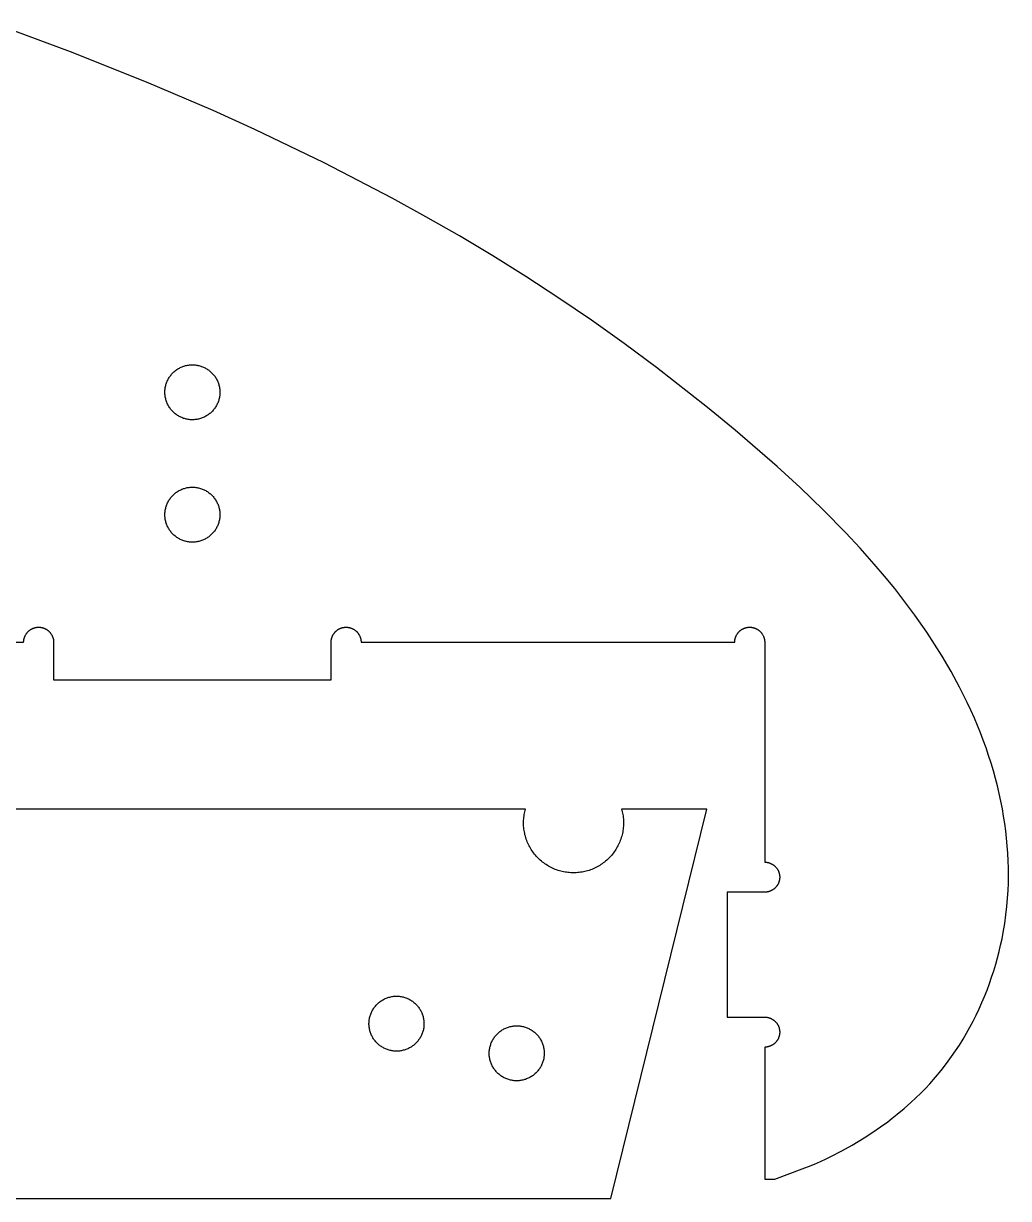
# Model space of a CAD drawing. Header units: millimetres. Extents: x 0 to 2500, y 0 to 1250.
# Drawn here: x 1076 to 1273, y 315.9 to 550.9 of the extents above; entities that cross this region are included whole.
import ezdxf

# ---------------------------------------------------------------- set-up
doc = ezdxf.new("R2010")
doc.units = ezdxf.units.MM
doc.header["$MEASUREMENT"] = 0
doc.layers.add('TAGLIO', color=56, linetype='Continuous', true_color=0x8b8b00)

msp = doc.modelspace()

# ---------------------------------------------------------------- linework, layer by layer
at = {"layer": 'TAGLIO'}
for points in [[(1250.74, 332.76), (1252.12, 333.9), (1253.47, 335.08), (1254.48, 336.01), (1255.46, 336.97), (1256.37, 337.9), (1257.25, 338.84), (1258.41, 340.16), (1259.53, 341.5), (1260.6, 342.89), (1261.63, 344.3), (1262.42, 345.44), (1263.17, 346.59), (1263.9, 347.76), (1264.6, 348.95), (1265.27, 350.15), (1265.91, 351.36), (1266.53, 352.58), (1267.11, 353.82), (1267.67, 355.07), (1268.2, 356.32), (1268.71, 357.59), (1269.18, 358.87), (1269.63, 360.16), (1270.05, 361.45), (1270.45, 362.75), (1270.81, 364.06), (1271.13, 365.32), (1271.43, 366.58), (1271.7, 367.85), (1271.95, 369.12), (1272.25, 370.88), (1272.49, 372.64), (1272.68, 374.31), (1272.83, 375.98), (1272.92, 377.47), (1272.98, 378.97), (1273, 380.46), (1272.99, 381.96), (1272.95, 383.46), (1272.87, 384.96), (1272.76, 386.46), (1272.62, 387.96), (1272.46, 389.43), (1272.26, 390.9), (1272.03, 392.37), (1271.78, 393.83), (1271.48, 395.36), (1271.15, 396.89), (1270.79, 398.41), (1270.4, 399.92), (1269.97, 401.46), (1269.51, 403), (1269.02, 404.52), (1268.51, 406.04), (1267.96, 407.54), (1267.39, 409.03), (1266.8, 410.51), (1266.18, 411.98), (1265.48, 413.55), (1264.75, 415.11), (1263.21, 418.19), (1261.51, 421.32), (1259.71, 424.4), (1258.21, 426.8), (1256.66, 429.16), (1254.24, 432.61), (1252.27, 435.27), (1250.24, 437.88), (1248.21, 440.36), (1246.14, 442.81), (1243.34, 445.96), (1240.46, 449.05), (1235.96, 453.65), (1231.33, 458.11), (1226.73, 462.32), (1218.34, 469.58), (1212.79, 474.15), (1202.58, 482.13), (1196.13, 486.91), (1189.58, 491.56), (1183.05, 496), (1176.45, 500.31), (1169.85, 504.44), (1163.17, 508.44), (1156.48, 512.28), (1149.73, 516.01), (1136.12, 523.08), (1122.22, 529.76), (1113.91, 533.52), (1100.6, 539.21), (1085.39, 545.27), (1070.03, 550.94)], [(1076, 427.17), (1076, 427.23), (1076, 427.3), (1076.01, 427.37), (1076.01, 427.44), (1076.02, 427.5), (1076.03, 427.57), (1076.04, 427.64), (1076.05, 427.71), (1076.06, 427.78), (1076.08, 427.85), (1076.1, 427.92), (1076.12, 427.99), (1076.14, 428.06), (1076.16, 428.13), (1076.18, 428.2), (1076.21, 428.27), (1076.24, 428.34), (1076.27, 428.41), (1076.3, 428.48), (1076.34, 428.54), (1076.37, 428.61), (1076.41, 428.68), (1076.45, 428.74), (1076.49, 428.81), (1076.53, 428.87), (1076.58, 428.93), (1076.62, 429), (1076.67, 429.06), (1076.72, 429.12), (1076.77, 429.17), (1076.82, 429.23), (1076.88, 429.29), (1076.93, 429.34), (1076.99, 429.39), (1077.05, 429.45), (1077.11, 429.49), (1077.17, 429.54), (1077.23, 429.59), (1077.29, 429.63), (1077.36, 429.68), (1077.42, 429.72), (1077.49, 429.76), (1077.56, 429.79), (1077.62, 429.83), (1077.69, 429.86), (1077.76, 429.9), (1077.83, 429.93), (1077.9, 429.96), (1077.97, 429.98), (1078.03, 430.01), (1078.1, 430.03), (1078.17, 430.05), (1078.24, 430.07), (1078.31, 430.09), (1078.38, 430.1), (1078.45, 430.12), (1078.52, 430.13), (1078.59, 430.14), (1078.66, 430.15), (1078.73, 430.15), (1078.8, 430.16), (1078.87, 430.16), (1078.93, 430.17), (1079, 430.17), (1079.07, 430.17), (1079.13, 430.16), (1079.2, 430.16), (1079.27, 430.15), (1079.34, 430.15), (1079.41, 430.14), (1079.48, 430.13), (1079.55, 430.12), (1079.62, 430.1), (1079.69, 430.09), (1079.76, 430.07), (1079.83, 430.05), (1079.9, 430.03), (1079.97, 430.01), (1080.03, 429.98), (1080.1, 429.96), (1080.17, 429.93), (1080.24, 429.9), (1080.31, 429.86), (1080.38, 429.83), (1080.44, 429.79), (1080.51, 429.76), (1080.58, 429.72), (1080.64, 429.68), (1080.71, 429.63), (1080.77, 429.59), (1080.83, 429.54), (1080.89, 429.49), (1080.95, 429.45), (1081.01, 429.39), (1081.07, 429.34), (1081.12, 429.29), (1081.18, 429.23), (1081.23, 429.17), (1081.28, 429.12), (1081.33, 429.06), (1081.38, 429), (1081.42, 428.93), (1081.47, 428.87), (1081.51, 428.81), (1081.55, 428.74), (1081.59, 428.68), (1081.63, 428.61), (1081.66, 428.54), (1081.7, 428.48), (1081.73, 428.41), (1081.76, 428.34), (1081.79, 428.27), (1081.82, 428.2), (1081.84, 428.13), (1081.86, 428.06), (1081.88, 427.99), (1081.9, 427.92), (1081.92, 427.85), (1081.94, 427.78), (1081.95, 427.71), (1081.96, 427.64), (1081.97, 427.57), (1081.98, 427.5), (1081.99, 427.44), (1081.99, 427.37), (1082, 427.3), (1082, 427.23), (1082, 427.17)], [(1137.5, 427.17), (1137.5, 427.23), (1137.5, 427.3), (1137.51, 427.37), (1137.51, 427.44), (1137.52, 427.5), (1137.53, 427.57), (1137.54, 427.64), (1137.55, 427.71), (1137.56, 427.78), (1137.58, 427.85), (1137.6, 427.92), (1137.62, 427.99), (1137.64, 428.06), (1137.66, 428.13), (1137.68, 428.2), (1137.71, 428.27), (1137.74, 428.34), (1137.77, 428.41), (1137.8, 428.48), (1137.84, 428.54), (1137.87, 428.61), (1137.91, 428.68), (1137.95, 428.74), (1137.99, 428.81), (1138.03, 428.87), (1138.08, 428.93), (1138.12, 429), (1138.17, 429.06), (1138.22, 429.12), (1138.27, 429.17), (1138.32, 429.23), (1138.38, 429.29), (1138.43, 429.34), (1138.49, 429.39), (1138.55, 429.45), (1138.61, 429.49), (1138.67, 429.54), (1138.73, 429.59), (1138.79, 429.63), (1138.86, 429.68), (1138.92, 429.72), (1138.99, 429.76), (1139.06, 429.79), (1139.12, 429.83), (1139.19, 429.86), (1139.26, 429.9), (1139.33, 429.93), (1139.4, 429.96), (1139.47, 429.98), (1139.53, 430.01), (1139.6, 430.03), (1139.67, 430.05), (1139.74, 430.07), (1139.81, 430.09), (1139.88, 430.1), (1139.95, 430.12), (1140.02, 430.13), (1140.09, 430.14), (1140.16, 430.15), (1140.23, 430.15), (1140.3, 430.16), (1140.37, 430.16), (1140.43, 430.17), (1140.5, 430.17), (1140.57, 430.17), (1140.63, 430.16), (1140.7, 430.16), (1140.77, 430.15), (1140.84, 430.15), (1140.91, 430.14), (1140.98, 430.13), (1141.05, 430.12), (1141.12, 430.1), (1141.19, 430.09), (1141.26, 430.07), (1141.33, 430.05), (1141.4, 430.03), (1141.47, 430.01), (1141.53, 429.98), (1141.6, 429.96), (1141.67, 429.93), (1141.74, 429.9), (1141.81, 429.86), (1141.88, 429.83), (1141.94, 429.79), (1142.01, 429.76), (1142.08, 429.72), (1142.14, 429.68), (1142.21, 429.63), (1142.27, 429.59), (1142.33, 429.54), (1142.39, 429.49), (1142.45, 429.45), (1142.51, 429.39), (1142.57, 429.34), (1142.62, 429.29), (1142.68, 429.23), (1142.73, 429.17), (1142.78, 429.12), (1142.83, 429.06), (1142.88, 429), (1142.92, 428.93), (1142.97, 428.87), (1143.01, 428.81), (1143.05, 428.74), (1143.09, 428.68), (1143.13, 428.61), (1143.16, 428.54), (1143.2, 428.48), (1143.23, 428.41), (1143.26, 428.34), (1143.29, 428.27), (1143.32, 428.2), (1143.34, 428.13), (1143.36, 428.06), (1143.38, 427.99), (1143.4, 427.92), (1143.42, 427.85), (1143.44, 427.78), (1143.45, 427.71), (1143.46, 427.64), (1143.47, 427.57), (1143.48, 427.5), (1143.49, 427.44), (1143.49, 427.37), (1143.5, 427.3), (1143.5, 427.23), (1143.5, 427.17)], [(1218.23, 427.17), (1218.23, 427.23), (1218.23, 427.3), (1218.24, 427.37), (1218.24, 427.44), (1218.25, 427.5), (1218.26, 427.57), (1218.27, 427.64), (1218.28, 427.71), (1218.3, 427.78), (1218.31, 427.85), (1218.33, 427.92), (1218.35, 427.99), (1218.37, 428.06), (1218.39, 428.13), (1218.42, 428.2), (1218.44, 428.27), (1218.47, 428.34), (1218.5, 428.41), (1218.53, 428.48), (1218.57, 428.54), (1218.6, 428.61), (1218.64, 428.68), (1218.68, 428.74), (1218.72, 428.81), (1218.76, 428.87), (1218.81, 428.93), (1218.85, 429), (1218.9, 429.06), (1218.95, 429.12), (1219, 429.17), (1219.06, 429.23), (1219.11, 429.29), (1219.17, 429.34), (1219.22, 429.39), (1219.28, 429.45), (1219.34, 429.49), (1219.4, 429.54), (1219.46, 429.59), (1219.53, 429.63), (1219.59, 429.68), (1219.65, 429.72), (1219.72, 429.76), (1219.79, 429.79), (1219.85, 429.83), (1219.92, 429.86), (1219.99, 429.9), (1220.06, 429.93), (1220.13, 429.96), (1220.2, 429.98), (1220.27, 430.01), (1220.34, 430.03), (1220.41, 430.05), (1220.48, 430.07), (1220.55, 430.09), (1220.62, 430.1), (1220.69, 430.12), (1220.76, 430.13), (1220.82, 430.14), (1220.89, 430.15), (1220.96, 430.15), (1221.03, 430.16), (1221.1, 430.16), (1221.17, 430.17), (1221.23, 430.17), (1221.3, 430.17), (1221.37, 430.16), (1221.43, 430.16), (1221.5, 430.15), (1221.57, 430.15), (1221.64, 430.14), (1221.71, 430.13), (1221.78, 430.12), (1221.85, 430.1), (1221.92, 430.09), (1221.99, 430.07), (1222.06, 430.05), (1222.13, 430.03), (1222.2, 430.01), (1222.27, 429.98), (1222.34, 429.96), (1222.41, 429.93), (1222.47, 429.9), (1222.54, 429.86), (1222.61, 429.83), (1222.68, 429.79), (1222.74, 429.76), (1222.81, 429.72), (1222.87, 429.68), (1222.94, 429.63), (1223, 429.59), (1223.06, 429.54), (1223.12, 429.49), (1223.18, 429.45), (1223.24, 429.39), (1223.3, 429.34), (1223.35, 429.29), (1223.41, 429.23), (1223.46, 429.17), (1223.51, 429.12), (1223.56, 429.06), (1223.61, 429), (1223.66, 428.93), (1223.7, 428.87), (1223.74, 428.81), (1223.78, 428.74), (1223.82, 428.68), (1223.86, 428.61), (1223.9, 428.54), (1223.93, 428.48), (1223.96, 428.41), (1223.99, 428.34), (1224.02, 428.27), (1224.05, 428.2), (1224.07, 428.13), (1224.1, 428.06), (1224.12, 427.99), (1224.14, 427.92), (1224.15, 427.85), (1224.17, 427.78), (1224.18, 427.71), (1224.19, 427.64), (1224.2, 427.57), (1224.21, 427.5), (1224.22, 427.44), (1224.23, 427.37), (1224.23, 427.3), (1224.23, 427.23), (1224.23, 427.17)], [(977, 427.17), (1076, 427.17)], [(1082, 427.17), (1082, 419.67)], [(1137.5, 419.67), (1137.5, 427.17)], [(1143.5, 427.17), (1218.23, 427.17)], [(1224.23, 427.17), (1224.23, 383.17)], [(1082, 419.67), (1137.5, 419.67)], [(1176.38, 393.8), (449.1, 393.8)], [(1195.61, 393.8), (1195.68, 393.53), (1195.74, 393.25), (1195.8, 392.98), (1195.85, 392.7), (1195.9, 392.41), (1195.93, 392.13), (1195.96, 391.84), (1195.98, 391.55), (1195.99, 391.26), (1195.99, 390.97), (1195.99, 390.68), (1195.97, 390.38), (1195.95, 390.09), (1195.92, 389.8), (1195.88, 389.51), (1195.83, 389.22), (1195.77, 388.93), (1195.7, 388.64), (1195.63, 388.36), (1195.54, 388.08), (1195.45, 387.8), (1195.35, 387.52), (1195.25, 387.25), (1195.13, 386.98), (1195.01, 386.72), (1194.88, 386.46), (1194.75, 386.21), (1194.61, 385.96), (1194.46, 385.72), (1194.31, 385.48), (1194.15, 385.25), (1193.98, 385.02), (1193.81, 384.8), (1193.63, 384.58), (1193.44, 384.37), (1193.25, 384.16), (1193.05, 383.95), (1192.84, 383.75), (1192.63, 383.56), (1192.41, 383.37), (1192.19, 383.19), (1191.95, 383.01), (1191.72, 382.84), (1191.47, 382.67), (1191.23, 382.52), (1190.97, 382.37), (1190.72, 382.22), (1190.46, 382.09), (1190.19, 381.96), (1189.92, 381.84), (1189.65, 381.73), (1189.37, 381.63), (1189.1, 381.53), (1188.82, 381.44), (1188.54, 381.37), (1188.25, 381.3), (1187.97, 381.24), (1187.69, 381.18), (1187.4, 381.14), (1187.12, 381.1), (1186.84, 381.07), (1186.55, 381.05), (1186.27, 381.04), (1185.99, 381.04), (1185.71, 381.04), (1185.43, 381.05), (1185.15, 381.07), (1184.87, 381.1), (1184.58, 381.14), (1184.3, 381.18), (1184.01, 381.24), (1183.73, 381.3), (1183.45, 381.37), (1183.17, 381.44), (1182.89, 381.53), (1182.61, 381.63), (1182.34, 381.73), (1182.06, 381.84), (1181.8, 381.96), (1181.53, 382.09), (1181.27, 382.22), (1181.01, 382.37), (1180.76, 382.52), (1180.51, 382.67), (1180.27, 382.84), (1180.03, 383.01), (1179.8, 383.19), (1179.57, 383.37), (1179.35, 383.56), (1179.14, 383.75), (1178.93, 383.95), (1178.74, 384.16), (1178.54, 384.37), (1178.36, 384.58), (1178.18, 384.8), (1178.01, 385.02), (1177.84, 385.25), (1177.68, 385.48), (1177.53, 385.72), (1177.38, 385.96), (1177.24, 386.21), (1177.1, 386.46), (1176.97, 386.72), (1176.85, 386.98), (1176.74, 387.25), (1176.63, 387.52), (1176.53, 387.8), (1176.44, 388.08), (1176.36, 388.36), (1176.28, 388.64), (1176.22, 388.93), (1176.16, 389.22), (1176.11, 389.51), (1176.07, 389.8), (1176.04, 390.09), (1176.01, 390.38), (1176, 390.68), (1175.99, 390.97), (1176, 391.26), (1176.01, 391.55), (1176.03, 391.84), (1176.05, 392.13), (1176.09, 392.41), (1176.13, 392.7), (1176.18, 392.98), (1176.24, 393.25), (1176.31, 393.53), (1176.38, 393.8)], [(1193.46, 315.88), (1212.66, 393.8)], [(1212.66, 393.8), (1195.61, 393.8)], [(1224.23, 383.17), (1224.3, 383.17), (1224.37, 383.16), (1224.43, 383.16), (1224.5, 383.15), (1224.57, 383.15), (1224.64, 383.14), (1224.71, 383.13), (1224.78, 383.12), (1224.85, 383.1), (1224.92, 383.09), (1224.99, 383.07), (1225.06, 383.05), (1225.13, 383.03), (1225.2, 383.01), (1225.27, 382.98), (1225.34, 382.96), (1225.41, 382.93), (1225.47, 382.9), (1225.54, 382.86), (1225.61, 382.83), (1225.68, 382.79), (1225.74, 382.76), (1225.81, 382.72), (1225.87, 382.68), (1225.94, 382.63), (1226, 382.59), (1226.06, 382.54), (1226.12, 382.49), (1226.18, 382.45), (1226.24, 382.39), (1226.3, 382.34), (1226.35, 382.29), (1226.41, 382.23), (1226.46, 382.17), (1226.51, 382.12), (1226.56, 382.06), (1226.61, 382), (1226.66, 381.93), (1226.7, 381.87), (1226.74, 381.81), (1226.78, 381.74), (1226.82, 381.68), (1226.86, 381.61), (1226.9, 381.54), (1226.93, 381.48), (1226.96, 381.41), (1226.99, 381.34), (1227.02, 381.27), (1227.05, 381.2), (1227.07, 381.13), (1227.1, 381.06), (1227.12, 380.99), (1227.14, 380.92), (1227.15, 380.85), (1227.17, 380.78), (1227.18, 380.71), (1227.19, 380.64), (1227.2, 380.57), (1227.21, 380.5), (1227.22, 380.44), (1227.23, 380.37), (1227.23, 380.3), (1227.23, 380.23), (1227.23, 380.17), (1227.23, 380.1), (1227.23, 380.03), (1227.23, 379.96), (1227.22, 379.9), (1227.21, 379.83), (1227.2, 379.76), (1227.19, 379.69), (1227.18, 379.62), (1227.17, 379.55), (1227.15, 379.48), (1227.14, 379.41), (1227.12, 379.34), (1227.1, 379.27), (1227.07, 379.2), (1227.05, 379.13), (1227.02, 379.06), (1226.99, 378.99), (1226.96, 378.92), (1226.93, 378.86), (1226.9, 378.79), (1226.86, 378.72), (1226.82, 378.65), (1226.78, 378.59), (1226.74, 378.52), (1226.7, 378.46), (1226.66, 378.4), (1226.61, 378.34), (1226.56, 378.27), (1226.51, 378.22), (1226.46, 378.16), (1226.41, 378.1), (1226.35, 378.04), (1226.3, 377.99), (1226.24, 377.94), (1226.18, 377.89), (1226.12, 377.84), (1226.06, 377.79), (1226, 377.74), (1225.94, 377.7), (1225.87, 377.65), (1225.81, 377.61), (1225.74, 377.57), (1225.68, 377.54), (1225.61, 377.5), (1225.54, 377.47), (1225.47, 377.43), (1225.41, 377.4), (1225.34, 377.38), (1225.27, 377.35), (1225.2, 377.33), (1225.13, 377.3), (1225.06, 377.28), (1224.99, 377.26), (1224.92, 377.25), (1224.85, 377.23), (1224.78, 377.22), (1224.71, 377.2), (1224.64, 377.19), (1224.57, 377.18), (1224.5, 377.18), (1224.43, 377.17), (1224.37, 377.17), (1224.3, 377.17), (1224.23, 377.17)], [(1224.23, 377.17), (1216.73, 377.17)], [(1216.73, 377.17), (1216.73, 352.17)], [(1146.13, 354.09), (1146.24, 354.24), (1146.37, 354.39), (1146.49, 354.54), (1146.62, 354.68), (1146.76, 354.81), (1146.9, 354.94), (1147.04, 355.07), (1147.19, 355.19), (1147.34, 355.31), (1147.5, 355.42), (1147.66, 355.52), (1147.82, 355.62), (1147.99, 355.71), (1148.16, 355.8), (1148.34, 355.88), (1148.51, 355.96), (1148.69, 356.02), (1148.87, 356.09), (1149.06, 356.14), (1149.24, 356.19), (1149.43, 356.24), (1149.62, 356.27), (1149.8, 356.3), (1149.99, 356.33), (1150.19, 356.34), (1150.38, 356.36), (1150.57, 356.36), (1150.76, 356.36), (1150.95, 356.35), (1151.14, 356.33), (1151.33, 356.31), (1151.52, 356.28), (1151.71, 356.24), (1151.9, 356.2)], [(1151.9, 356.2), (1152.08, 356.15), (1152.26, 356.1), (1152.44, 356.04), (1152.62, 355.97), (1152.79, 355.89), (1152.96, 355.82), (1153.13, 355.73), (1153.3, 355.64), (1153.46, 355.54), (1153.62, 355.44), (1153.78, 355.33), (1153.93, 355.22), (1154.08, 355.1), (1154.22, 354.98), (1154.36, 354.85), (1154.5, 354.72), (1154.63, 354.58), (1154.76, 354.44), (1154.88, 354.29), (1154.99, 354.14), (1155.1, 353.99), (1155.21, 353.83), (1155.31, 353.67), (1155.4, 353.51), (1155.49, 353.34), (1155.57, 353.17), (1155.65, 353), (1155.72, 352.82), (1155.78, 352.64), (1155.84, 352.46), (1155.89, 352.28), (1155.94, 352.1), (1155.98, 351.91), (1156.01, 351.72), (1156.04, 351.54), (1156.06, 351.35), (1156.07, 351.16)], [(1146.19, 347.54), (1146.08, 347.7), (1145.97, 347.85), (1145.87, 348.02), (1145.78, 348.18), (1145.69, 348.35), (1145.6, 348.52), (1145.53, 348.69), (1145.46, 348.86), (1145.39, 349.04), (1145.33, 349.22), (1145.28, 349.4), (1145.23, 349.59), (1145.19, 349.77), (1145.15, 349.96), (1145.13, 350.15), (1145.11, 350.33), (1145.09, 350.52), (1145.08, 350.71), (1145.08, 350.9), (1145.09, 351.09), (1145.1, 351.28), (1145.11, 351.47), (1145.14, 351.66), (1145.17, 351.84), (1145.21, 352.03), (1145.25, 352.21), (1145.3, 352.4), (1145.36, 352.58), (1145.42, 352.76), (1145.49, 352.93), (1145.56, 353.11), (1145.64, 353.28), (1145.73, 353.45), (1145.82, 353.61), (1145.92, 353.78), (1146.02, 353.93), (1146.13, 354.09)], [(1156.07, 351.16), (1156.08, 350.97), (1156.08, 350.78), (1156.07, 350.59), (1156.06, 350.4), (1156.04, 350.21), (1156.02, 350.03), (1155.99, 349.84), (1155.95, 349.65), (1155.9, 349.47), (1155.85, 349.29), (1155.79, 349.11), (1155.73, 348.93), (1155.66, 348.75), (1155.59, 348.58), (1155.5, 348.41), (1155.42, 348.24), (1155.32, 348.07), (1155.22, 347.91), (1155.12, 347.75), (1155.01, 347.6), (1154.9, 347.45), (1154.78, 347.3), (1154.65, 347.16), (1154.52, 347.02), (1154.39, 346.89), (1154.25, 346.76), (1154.1, 346.64), (1153.96, 346.52), (1153.8, 346.4), (1153.65, 346.29), (1153.49, 346.19), (1153.33, 346.09), (1153.16, 346), (1152.99, 345.92), (1152.82, 345.84), (1152.65, 345.76), (1152.47, 345.69), (1152.29, 345.63), (1152.11, 345.58), (1151.93, 345.53), (1151.74, 345.48), (1151.56, 345.45), (1151.37, 345.42), (1151.18, 345.39), (1150.99, 345.37), (1150.8, 345.36), (1150.61, 345.36), (1150.43, 345.36), (1150.24, 345.37), (1150.05, 345.39), (1149.86, 345.41), (1149.67, 345.43), (1149.49, 345.47), (1149.3, 345.51), (1149.12, 345.56), (1148.93, 345.61), (1148.76, 345.67), (1148.58, 345.74), (1148.4, 345.81), (1148.23, 345.89), (1148.06, 345.97), (1147.89, 346.06), (1147.73, 346.16), (1147.57, 346.26), (1147.41, 346.36), (1147.26, 346.48), (1147.11, 346.59), (1146.97, 346.71), (1146.82, 346.84), (1146.69, 346.97), (1146.56, 347.11), (1146.43, 347.25), (1146.31, 347.4), (1146.19, 347.54)], [(1216.73, 352.17), (1224.23, 352.17)], [(1224.23, 352.17), (1224.3, 352.17), (1224.37, 352.16), (1224.43, 352.16), (1224.5, 352.15), (1224.57, 352.15), (1224.64, 352.14), (1224.71, 352.13), (1224.78, 352.12), (1224.85, 352.1), (1224.92, 352.09), (1224.99, 352.07), (1225.06, 352.05), (1225.13, 352.03), (1225.2, 352.01), (1225.27, 351.98), (1225.34, 351.96), (1225.41, 351.93), (1225.47, 351.9), (1225.54, 351.86), (1225.61, 351.83), (1225.68, 351.79), (1225.74, 351.76), (1225.81, 351.72), (1225.87, 351.68), (1225.94, 351.63), (1226, 351.59), (1226.06, 351.54), (1226.12, 351.49), (1226.18, 351.45), (1226.24, 351.39), (1226.3, 351.34), (1226.35, 351.29), (1226.41, 351.23), (1226.46, 351.17), (1226.51, 351.12), (1226.56, 351.06), (1226.61, 351), (1226.66, 350.93), (1226.7, 350.87), (1226.74, 350.81), (1226.78, 350.74), (1226.82, 350.68), (1226.86, 350.61), (1226.9, 350.54), (1226.93, 350.48), (1226.96, 350.41), (1226.99, 350.34), (1227.02, 350.27), (1227.05, 350.2), (1227.07, 350.13), (1227.1, 350.06), (1227.12, 349.99), (1227.14, 349.92), (1227.15, 349.85), (1227.17, 349.78), (1227.18, 349.71), (1227.19, 349.64), (1227.2, 349.57), (1227.21, 349.5), (1227.22, 349.44), (1227.23, 349.37), (1227.23, 349.3), (1227.23, 349.23), (1227.23, 349.17), (1227.23, 349.1), (1227.23, 349.03), (1227.23, 348.96), (1227.22, 348.9), (1227.21, 348.83), (1227.2, 348.76), (1227.19, 348.69), (1227.18, 348.62), (1227.17, 348.55), (1227.15, 348.48), (1227.14, 348.41), (1227.12, 348.34), (1227.1, 348.27), (1227.07, 348.2), (1227.05, 348.13), (1227.02, 348.06), (1226.99, 347.99), (1226.96, 347.92), (1226.93, 347.86), (1226.9, 347.79), (1226.86, 347.72), (1226.82, 347.65), (1226.78, 347.59), (1226.74, 347.52), (1226.7, 347.46), (1226.66, 347.4), (1226.61, 347.34), (1226.56, 347.27), (1226.51, 347.22), (1226.46, 347.16), (1226.41, 347.1), (1226.35, 347.04), (1226.3, 346.99), (1226.24, 346.94), (1226.18, 346.89), (1226.12, 346.84), (1226.06, 346.79), (1226, 346.74), (1225.94, 346.7), (1225.87, 346.65), (1225.81, 346.61), (1225.74, 346.57), (1225.68, 346.54), (1225.61, 346.5), (1225.54, 346.47), (1225.47, 346.43), (1225.41, 346.4), (1225.34, 346.38), (1225.27, 346.35), (1225.2, 346.33), (1225.13, 346.3), (1225.06, 346.28), (1224.99, 346.26), (1224.92, 346.25), (1224.85, 346.23), (1224.78, 346.22), (1224.71, 346.2), (1224.64, 346.19), (1224.57, 346.18), (1224.5, 346.18), (1224.43, 346.17), (1224.37, 346.17), (1224.3, 346.17), (1224.23, 346.17)], [(1224.23, 346.17), (1224.23, 319.73)], [(1231.73, 321.79), (1233, 322.29), (1234.19, 322.78), (1235.37, 323.31), (1236.5, 323.83), (1237.61, 324.37), (1239.68, 325.44), (1241.71, 326.57), (1242.94, 327.3), (1244.15, 328.04), (1245.84, 329.13), (1247.39, 330.2), (1248.83, 331.25), (1249.73, 331.94), (1250.74, 332.76)], [(1224.23, 319.73), (1226.25, 319.73)], [(1226.25, 319.73), (1231.73, 321.79)], [(432.86, 315.88), (1193.46, 315.88)]]:
    msp.add_lwpolyline(points, dxfattribs=at)
for points in [[(1107.68, 482.26), (1107.86, 482.33), (1108.04, 482.39), (1108.22, 482.45), (1108.4, 482.5), (1108.59, 482.54), (1108.78, 482.58), (1108.96, 482.61), (1109.15, 482.63), (1109.34, 482.65), (1109.54, 482.66), (1109.73, 482.67), (1109.92, 482.66), (1110.11, 482.65), (1110.3, 482.64), (1110.49, 482.62), (1110.68, 482.59), (1110.86, 482.55), (1111.05, 482.51), (1111.23, 482.46), (1111.42, 482.41), (1111.6, 482.35), (1111.78, 482.28), (1111.95, 482.21), (1112.13, 482.13), (1112.3, 482.04), (1112.47, 481.95), (1112.63, 481.85), (1112.79, 481.75), (1112.95, 481.64), (1113.1, 481.53), (1113.25, 481.41), (1113.4, 481.28), (1113.54, 481.15), (1113.67, 481.02), (1113.8, 480.88), (1113.93, 480.74), (1114.05, 480.59), (1114.17, 480.44), (1114.28, 480.29), (1114.39, 480.13), (1114.49, 479.96), (1114.58, 479.8), (1114.67, 479.63), (1114.75, 479.46), (1114.83, 479.28), (1114.9, 479.1), (1114.96, 478.92), (1115.02, 478.74), (1115.07, 478.56), (1115.12, 478.37), (1115.15, 478.19), (1115.19, 478), (1115.21, 477.81), (1115.23, 477.62), (1115.24, 477.43), (1115.25, 477.24), (1115.25, 477.05), (1115.24, 476.86), (1115.23, 476.67), (1115.21, 476.48), (1115.18, 476.29), (1115.15, 476.1), (1115.11, 475.91), (1115.06, 475.73), (1115.01, 475.54), (1114.95, 475.36), (1114.88, 475.18), (1114.81, 475.01), (1114.73, 474.83), (1114.65, 474.66), (1114.56, 474.49), (1114.46, 474.33), (1114.36, 474.17), (1114.25, 474.01), (1114.14, 473.85), (1114.02, 473.7), (1113.9, 473.56), (1113.77, 473.41), (1113.64, 473.28), (1113.5, 473.14), (1113.36, 473.02), (1113.21, 472.89), (1113.06, 472.78), (1112.91, 472.66), (1112.75, 472.56), (1112.59, 472.46), (1112.42, 472.36), (1112.26, 472.27), (1112.08, 472.19), (1111.91, 472.11), (1111.73, 472.04), (1111.55, 471.97), (1111.37, 471.91), (1111.19, 471.86), (1111, 471.81), (1110.82, 471.77), (1110.63, 471.74), (1110.44, 471.71), (1110.25, 471.69), (1110.06, 471.67), (1109.87, 471.67), (1109.68, 471.67), (1109.49, 471.67), (1109.3, 471.68), (1109.11, 471.7), (1108.92, 471.73), (1108.73, 471.76), (1108.54, 471.8), (1108.36, 471.85), (1108.17, 471.9), (1107.99, 471.95), (1107.81, 472.02), (1107.63, 472.09), (1107.46, 472.17), (1107.29, 472.25), (1107.12, 472.34), (1106.95, 472.43), (1106.79, 472.53), (1106.63, 472.64), (1106.48, 472.75), (1106.32, 472.86), (1106.18, 472.98), (1106.03, 473.11), (1105.9, 473.24), (1105.76, 473.38), (1105.63, 473.52), (1105.51, 473.66), (1105.39, 473.81), (1105.28, 473.97), (1105.17, 474.12), (1105.06, 474.29), (1104.97, 474.45), (1104.88, 474.62), (1104.79, 474.79), (1104.71, 474.96), (1104.64, 475.14), (1104.57, 475.32), (1104.51, 475.5), (1104.45, 475.68), (1104.41, 475.87), (1104.36, 476.05), (1104.33, 476.24), (1104.3, 476.43), (1104.28, 476.62), (1104.26, 476.81), (1104.25, 477), (1104.25, 477.19), (1104.25, 477.38), (1104.26, 477.57), (1104.28, 477.76), (1104.31, 477.95), (1104.34, 478.14), (1104.37, 478.33), (1104.42, 478.51), (1104.47, 478.7), (1104.52, 478.88), (1104.59, 479.06), (1104.66, 479.24), (1104.73, 479.41), (1104.81, 479.59), (1104.9, 479.76), (1104.99, 479.92), (1105.09, 480.09), (1105.19, 480.25), (1105.3, 480.4), (1105.42, 480.55), (1105.54, 480.7), (1105.66, 480.85), (1105.79, 480.99), (1105.93, 481.12), (1106.07, 481.25), (1106.21, 481.38), (1106.36, 481.5), (1106.51, 481.61), (1106.67, 481.72), (1106.83, 481.83), (1106.99, 481.92), (1107.16, 482.02), (1107.33, 482.1), (1107.5, 482.19)], [(1107.68, 447.59), (1107.5, 447.66), (1107.33, 447.74), (1107.16, 447.83), (1106.99, 447.92), (1106.83, 448.02), (1106.67, 448.12), (1106.51, 448.23), (1106.36, 448.35), (1106.21, 448.47), (1106.07, 448.59), (1105.93, 448.73), (1105.79, 448.86), (1105.66, 449), (1105.54, 449.14), (1105.42, 449.29), (1105.3, 449.44), (1105.19, 449.6), (1105.09, 449.76), (1104.99, 449.92), (1104.9, 450.09), (1104.81, 450.26), (1104.73, 450.43), (1104.65, 450.61), (1104.59, 450.79), (1104.52, 450.97), (1104.47, 451.15), (1104.42, 451.33), (1104.37, 451.52), (1104.34, 451.71), (1104.31, 451.9), (1104.28, 452.09), (1104.26, 452.28), (1104.25, 452.47), (1104.25, 452.66), (1104.25, 452.85), (1104.26, 453.04), (1104.28, 453.23), (1104.3, 453.42), (1104.33, 453.61), (1104.36, 453.8), (1104.41, 453.98), (1104.45, 454.17), (1104.51, 454.35), (1104.57, 454.53), (1104.64, 454.71), (1104.71, 454.88), (1104.79, 455.06), (1104.88, 455.23), (1104.97, 455.4), (1105.06, 455.56), (1105.17, 455.72), (1105.28, 455.88), (1105.39, 456.03), (1105.51, 456.18), (1105.63, 456.33), (1105.76, 456.47), (1105.89, 456.6), (1106.03, 456.74), (1106.18, 456.86), (1106.32, 456.98), (1106.47, 457.1), (1106.63, 457.21), (1106.79, 457.32), (1106.95, 457.42), (1107.12, 457.51), (1107.29, 457.6), (1107.46, 457.68), (1107.63, 457.76), (1107.81, 457.83), (1107.99, 457.89), (1108.17, 457.95), (1108.36, 458), (1108.54, 458.05), (1108.73, 458.09), (1108.92, 458.12), (1109.11, 458.14), (1109.3, 458.16), (1109.49, 458.17), (1109.68, 458.18), (1109.87, 458.18), (1110.06, 458.17), (1110.25, 458.16), (1110.44, 458.14), (1110.63, 458.11), (1110.82, 458.08), (1111, 458.04), (1111.19, 457.99), (1111.37, 457.94), (1111.55, 457.88), (1111.73, 457.81), (1111.91, 457.74), (1112.08, 457.66), (1112.26, 457.58), (1112.42, 457.49), (1112.59, 457.39), (1112.75, 457.29), (1112.91, 457.18), (1113.06, 457.07), (1113.21, 456.95), (1113.36, 456.83), (1113.5, 456.7), (1113.64, 456.57), (1113.77, 456.43), (1113.9, 456.29), (1114.02, 456.14), (1114.14, 455.99), (1114.25, 455.84), (1114.36, 455.68), (1114.46, 455.52), (1114.56, 455.35), (1114.65, 455.19), (1114.73, 455.01), (1114.81, 454.84), (1114.88, 454.66), (1114.95, 454.48), (1115.01, 454.3), (1115.06, 454.12), (1115.11, 453.93), (1115.15, 453.75), (1115.18, 453.56), (1115.21, 453.37), (1115.23, 453.18), (1115.24, 452.99), (1115.25, 452.8), (1115.25, 452.61), (1115.24, 452.42), (1115.23, 452.23), (1115.21, 452.04), (1115.19, 451.85), (1115.15, 451.66), (1115.12, 451.47), (1115.07, 451.29), (1115.02, 451.1), (1114.96, 450.92), (1114.9, 450.74), (1114.83, 450.56), (1114.75, 450.39), (1114.67, 450.22), (1114.58, 450.05), (1114.48, 449.88), (1114.38, 449.72), (1114.28, 449.56), (1114.17, 449.41), (1114.05, 449.25), (1113.93, 449.11), (1113.8, 448.96), (1113.67, 448.83), (1113.54, 448.69), (1113.4, 448.56), (1113.25, 448.44), (1113.1, 448.32), (1112.95, 448.21), (1112.79, 448.1), (1112.63, 448), (1112.47, 447.9), (1112.3, 447.81), (1112.13, 447.72), (1111.95, 447.64), (1111.78, 447.57), (1111.6, 447.5), (1111.42, 447.44), (1111.23, 447.39), (1111.05, 447.34), (1110.86, 447.29), (1110.68, 447.26), (1110.49, 447.23), (1110.3, 447.21), (1110.11, 447.19), (1109.92, 447.18), (1109.73, 447.18), (1109.53, 447.19), (1109.34, 447.2), (1109.15, 447.21), (1108.96, 447.24), (1108.78, 447.27), (1108.59, 447.3), (1108.4, 447.35), (1108.22, 447.4), (1108.04, 447.45), (1107.86, 447.52)], [(1180.07, 345.72), (1180.1, 345.54), (1180.12, 345.35), (1180.13, 345.15), (1180.13, 344.96), (1180.13, 344.77), (1180.12, 344.58), (1180.1, 344.39), (1180.08, 344.2), (1180.05, 344.01), (1180.02, 343.83), (1179.98, 343.64), (1179.93, 343.45), (1179.87, 343.27), (1179.81, 343.09), (1179.75, 342.91), (1179.67, 342.74), (1179.59, 342.56), (1179.51, 342.39), (1179.42, 342.22), (1179.32, 342.06), (1179.22, 341.9), (1179.11, 341.74), (1179, 341.59), (1178.88, 341.44), (1178.75, 341.29), (1178.63, 341.15), (1178.49, 341.01), (1178.35, 340.88), (1178.21, 340.76), (1178.06, 340.63), (1177.91, 340.52), (1177.76, 340.41), (1177.6, 340.3), (1177.44, 340.2), (1177.27, 340.11), (1177.1, 340.02), (1176.93, 339.94), (1176.75, 339.86), (1176.58, 339.79), (1176.4, 339.72), (1176.21, 339.67), (1176.03, 339.61), (1175.85, 339.57), (1175.66, 339.53), (1175.47, 339.5), (1175.28, 339.47), (1175.09, 339.45), (1174.9, 339.44), (1174.71, 339.43), (1174.52, 339.43), (1174.33, 339.44), (1174.14, 339.45), (1173.95, 339.47), (1173.76, 339.5), (1173.57, 339.54), (1173.38, 339.58), (1173.2, 339.62), (1173.02, 339.67), (1172.83, 339.73), (1172.66, 339.8), (1172.48, 339.87), (1172.3, 339.95), (1172.13, 340.03), (1171.96, 340.12), (1171.8, 340.22), (1171.64, 340.32), (1171.48, 340.43), (1171.32, 340.54), (1171.17, 340.66), (1171.03, 340.78), (1170.88, 340.91), (1170.75, 341.04), (1170.61, 341.17), (1170.49, 341.32), (1170.36, 341.46), (1170.25, 341.61), (1170.13, 341.77), (1170.03, 341.92), (1169.92, 342.09), (1169.83, 342.25), (1169.74, 342.42), (1169.65, 342.59), (1169.58, 342.77), (1169.5, 342.94), (1169.44, 343.12), (1169.38, 343.3), (1169.32, 343.49), (1169.28, 343.67), (1169.24, 343.86), (1169.2, 344.05), (1169.18, 344.23), (1169.15, 344.42), (1169.14, 344.61), (1169.13, 344.81), (1169.13, 345), (1169.14, 345.19), (1169.15, 345.38), (1169.17, 345.57), (1169.19, 345.76), (1169.22, 345.94), (1169.26, 346.13), (1169.31, 346.32), (1169.36, 346.5), (1169.42, 346.68), (1169.48, 346.86), (1169.55, 347.04), (1169.63, 347.22), (1169.71, 347.39), (1169.8, 347.56), (1169.89, 347.72), (1169.99, 347.89), (1170.1, 348.05), (1170.21, 348.2), (1170.32, 348.35), (1170.45, 348.5), (1170.57, 348.64), (1170.7, 348.78), (1170.84, 348.92), (1170.98, 349.05), (1171.12, 349.17), (1171.27, 349.29), (1171.43, 349.4), (1171.58, 349.51), (1171.74, 349.61), (1171.91, 349.71), (1172.08, 349.8), (1172.25, 349.89), (1172.42, 349.97), (1172.6, 350.04), (1172.77, 350.11), (1172.96, 350.17), (1173.14, 350.23), (1173.32, 350.27), (1173.51, 350.32), (1173.7, 350.35), (1173.89, 350.38), (1174.08, 350.4), (1174.27, 350.42), (1174.46, 350.43), (1174.65, 350.43), (1174.84, 350.43), (1175.03, 350.42), (1175.22, 350.4), (1175.41, 350.38), (1175.6, 350.35), (1175.78, 350.31), (1175.97, 350.27), (1176.15, 350.22), (1176.34, 350.16), (1176.52, 350.1), (1176.7, 350.03), (1176.87, 349.96), (1177.04, 349.87), (1177.21, 349.79), (1177.38, 349.7), (1177.54, 349.6), (1177.7, 349.49), (1177.86, 349.38), (1178.01, 349.27), (1178.16, 349.15), (1178.31, 349.02), (1178.45, 348.89), (1178.58, 348.76), (1178.71, 348.62), (1178.84, 348.48), (1178.96, 348.33), (1179.07, 348.18), (1179.18, 348.02), (1179.29, 347.86), (1179.39, 347.7), (1179.48, 347.53), (1179.57, 347.36), (1179.65, 347.19), (1179.72, 347.01), (1179.79, 346.83), (1179.85, 346.65), (1179.91, 346.47), (1179.96, 346.29), (1180.01, 346.1), (1180.04, 345.91)]]:
    msp.add_lwpolyline(points, close=True, dxfattribs=at)

doc.saveas('drawing.dxf')
